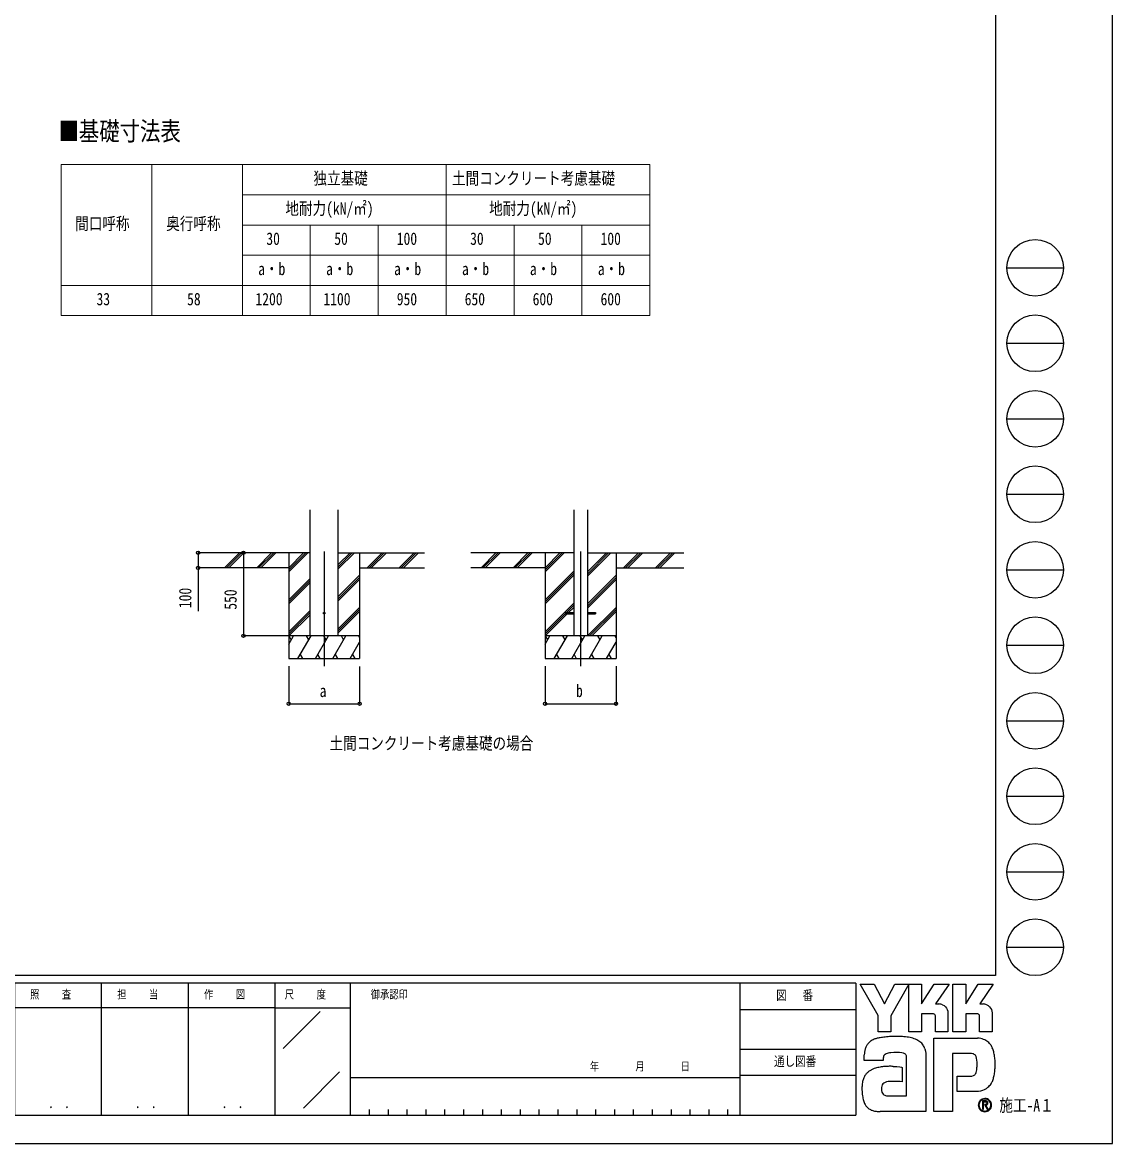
# Model space of a CAD drawing. Units: millimetres, scale not verified. Extents: x -10512 to 10512, y -7425 to 7425.
# Drawn here: x 3291 to 10512, y -7425 to 0 of the extents above; entities that cross this region are included whole.
import ezdxf
from ezdxf.enums import TextEntityAlignment as Align

# ---------------------------------------------------------------- set-up
doc = ezdxf.new("R2010")
doc.units = ezdxf.units.MM
doc.header["$LTSCALE"] = 30
doc.layers.add('0-1_TABLE1', color=7, linetype='Continuous', lineweight=18)
for name, color, linetype in [('0-2_USER1', 3, 'Continuous'), ('0-3_YKK_12', 2, 'Continuous'), ('0-4_YKK_13', 4, 'Continuous'), ('0-5_YKK_A1', 4, 'Continuous'), ('0-6_YKK_D', 6, 'Continuous'), ('0-7_YKK_ZWAK', 7, 'Continuous')]:
    doc.layers.add(name, color=color, linetype=linetype)
doc.styles.add('ＭＳ ゴシック', font='')
doc.styles.get('ＭＳ ゴシック').set_extended_font_data('MS Gothic')

msp = doc.modelspace()

# ---------------------------------------------------------------- linework, layer by layer
at = {"layer": '0-1_TABLE1'}
for p, q in [((3547.55, -941.83), (7447.55, -941.83)), ((3547.55, -941.83), (3547.55, -1941.83)), ((4147.55, -941.83), (4147.55, -1941.83)), ((4747.55, -941.83), (4747.55, -1941.83)), ((6097.55, -941.83), (6097.55, -1941.83)), ((4747.55, -1141.83), (7447.55, -1141.83)), ((4747.55, -1341.83), (7447.55, -1341.83)), ((5197.55, -1341.83), (5197.55, -1941.83)), ((5647.55, -1341.83), (5647.55, -1941.83)), ((6547.55, -1341.83), (6547.55, -1941.83)), ((6997.55, -1341.83), (6997.55, -1941.83)), ((4747.55, -1541.83), (7447.55, -1541.83)), ((3547.55, -1741.83), (7447.55, -1741.83)), ((3547.55, -1941.83), (7447.55, -1941.83))]:
    msp.add_line(p, q, dxfattribs=at)
msp.add_lwpolyline([(7447.55, -941.83), (7447.55, -1341.83), (7447.55, -1941.83)], dxfattribs=at)
at = {"layer": '0-3_YKK_12'}
for p, q in [((5289.55, -3503.29), (5289.55, -4262.5)), ((6988.01, -3503.29), (6988.01, -4262.5))]:
    msp.add_line(p, q, dxfattribs=at)
at = {"layer": '0-4_YKK_13'}
msp.add_circle((5289.55, -3912.5), 5, dxfattribs=at)
at = {"layer": '0-5_YKK_A1'}
for p, q in [((5195.8, -4062.5), (5195.8, -3227.15)), ((5383.3, -4062.5), (5383.3, -3227.15)), ((6942.81, -3227.15), (6942.81, -4062.5)), ((7033.21, -3227.15), (7033.21, -4062.5)), ((5195.8, -3512.5), (4563.6, -3512.5)), ((4630.29, -3611.1), (4728.88, -3512.5)), ((4643.02, -3612.5), (4743.02, -3512.5)), ((4657.17, -3612.5), (4757.17, -3512.5)), ((4842.42, -3611.1), (4941.01, -3512.5)), ((4855.16, -3612.5), (4955.16, -3512.5)), ((4869.3, -3612.5), (4969.3, -3512.5)), ((5054.55, -3512.5), (5054.55, -4212.5)), ((5054.55, -3639.38), (5181.43, -3512.5)), ((5054.55, -3625.24), (5167.29, -3512.5)), ((5054.55, -3611.1), (5153.15, -3512.5)), ((5383.3, -3619), (5489.8, -3512.5)), ((5383.3, -3604.86), (5475.66, -3512.5)), ((5383.3, -3590.71), (5461.51, -3512.5)), ((5383.3, -3512.5), (5955.17, -3512.5)), ((5524.55, -3512.5), (5524.55, -4212.5)), ((5573.65, -3612.5), (5673.65, -3512.5)), ((5587.79, -3612.5), (5687.79, -3512.5)), ((5601.93, -3612.5), (5701.93, -3512.5)), ((5785.78, -3612.5), (5885.78, -3512.5)), ((5799.92, -3612.5), (5899.92, -3512.5)), ((5814.06, -3612.5), (5914.06, -3512.5)), ((6942.81, -3512.5), (6262.06, -3512.5)), ((6328.74, -3611.1), (6427.34, -3512.5)), ((6341.48, -3612.5), (6441.48, -3512.5)), ((6355.63, -3612.5), (6455.63, -3512.5)), ((6540.88, -3611.1), (6639.47, -3512.5)), ((6553.62, -3612.5), (6653.62, -3512.5)), ((6567.76, -3612.5), (6667.76, -3512.5)), ((6753.01, -3512.5), (6753.01, -4212.5)), ((6753.01, -3639.38), (6879.89, -3512.5)), ((6753.01, -3625.24), (6865.75, -3512.5)), ((6753.01, -3611.1), (6851.61, -3512.5)), ((7033.21, -3667.55), (7188.26, -3512.5)), ((7033.21, -3653.41), (7174.12, -3512.5)), ((7033.21, -3639.26), (7159.97, -3512.5)), ((7033.21, -3512.5), (7671.21, -3512.5)), ((7223.01, -3512.5), (7223.01, -4212.5)), ((7272.11, -3612.5), (7372.11, -3512.5)), ((7286.25, -3612.5), (7386.25, -3512.5)), ((7300.39, -3612.5), (7400.39, -3512.5)), ((7484.24, -3612.5), (7584.24, -3512.5)), ((7498.38, -3612.5), (7598.38, -3512.5)), ((7512.52, -3612.5), (7612.52, -3512.5)), ((5054.55, -3612.5), (4563.6, -3612.5)), ((5524.55, -3612.5), (5955.17, -3612.5)), ((6753.01, -3612.5), (6262.06, -3612.5)), ((6753.01, -3823.23), (6942.81, -3633.43)), ((7223.01, -3612.5), (7671.21, -3612.5)), ((5054.55, -3823.23), (5195.8, -3681.98)), ((5054.55, -3837.37), (5195.8, -3696.12)), ((5054.55, -3851.51), (5195.8, -3710.26)), ((5383.3, -3802.84), (5524.55, -3661.6)), ((5383.3, -3816.99), (5524.55, -3675.74)), ((5383.3, -3831.13), (5524.55, -3689.88)), ((6753.01, -3837.37), (6942.81, -3647.57)), ((6753.01, -3851.51), (6942.81, -3661.71)), ((7033.21, -3851.39), (7223.01, -3661.6)), ((7033.21, -3865.54), (7223.01, -3675.74)), ((7033.21, -3879.68), (7223.01, -3689.88)), ((6753.01, -4035.36), (6942.81, -3845.56)), ((6894.51, -3908), (6942.81, -3859.7)), ((5054.55, -4035.36), (5195.8, -3894.11)), ((5054.55, -4049.5), (5195.8, -3908.25)), ((5055.69, -4062.5), (5195.8, -3922.39)), ((5383.3, -4014.98), (5524.55, -3873.73)), ((5383.3, -4029.12), (5524.55, -3887.87)), ((5383.3, -4043.26), (5524.55, -3902.01)), ((6753.01, -4049.5), (6888.01, -3914.5)), ((6754.15, -4062.5), (6899.65, -3917)), ((6888.01, -3908), (6888.01, -3917)), ((6888.01, -3908), (6942.81, -3908)), ((6888.01, -3917), (6942.81, -3917)), ((6908.65, -3908), (6942.81, -3873.84)), ((7033.21, -3908), (7088.01, -3908)), ((7033.21, -3917), (7088.01, -3917)), ((7034.23, -4062.5), (7223.01, -3873.73)), ((7048.38, -4062.5), (7223.01, -3887.87)), ((7062.52, -4062.5), (7223.01, -3902.01)), ((7088.01, -3908), (7088.01, -3917)), ((5524.55, -4062.5), (5054.55, -4062.5)), ((5054.55, -4118.67), (5086.98, -4062.5)), ((5071.98, -4088.48), (5056.98, -4062.5)), ((5115.85, -4212.5), (5202.45, -4062.5)), ((5187.45, -4088.48), (5172.45, -4062.5)), ((5231.32, -4212.5), (5317.92, -4062.5)), ((5302.92, -4088.48), (5287.92, -4062.5)), ((5346.79, -4212.5), (5433.39, -4062.5)), ((5418.39, -4088.48), (5403.39, -4062.5)), ((5524.55, -4072.36), (5518.86, -4062.5)), ((7223.01, -4062.5), (6753.01, -4062.5)), ((6753.01, -4118.67), (6785.44, -4062.5)), ((6770.44, -4088.48), (6755.43, -4062.5)), ((6814.3, -4212.5), (6900.91, -4062.5)), ((6885.91, -4088.48), (6870.91, -4062.5)), ((6929.78, -4212.5), (7016.38, -4062.5)), ((7001.38, -4088.48), (6986.37, -4062.5)), ((7045.24, -4212.5), (7131.85, -4062.5)), ((7116.85, -4088.48), (7101.85, -4062.5)), ((7223.01, -4072.36), (7217.32, -4062.5)), ((5462.26, -4212.5), (5524.55, -4104.61)), ((7160.72, -4212.5), (7223.01, -4104.61)), ((5054.55, -4212.5), (5524.55, -4212.5)), ((5130.84, -4186.52), (5145.84, -4212.5)), ((5246.31, -4186.52), (5261.31, -4212.5)), ((5361.79, -4186.52), (5376.79, -4212.5)), ((5477.26, -4186.52), (5492.25, -4212.5)), ((6753.01, -4212.5), (7223.01, -4212.5)), ((6829.3, -4186.52), (6844.3, -4212.5)), ((6944.77, -4186.52), (6959.77, -4212.5)), ((7060.24, -4186.52), (7075.24, -4212.5)), ((7175.71, -4186.52), (7190.71, -4212.5))]:
    msp.add_line(p, q, dxfattribs=at)
at = {"layer": '0-6_YKK_D'}
for p, q in [((4562.6, -3512.5), (4453.55, -3512.5)), ((4788.49, -3512.5), (4753.55, -3512.5)), ((4754.55, -3512.5), (4754.55, -4062.5)), ((4562.6, -3612.5), (4453.55, -3612.5)), ((5053.55, -4062.5), (4753.55, -4062.5)), ((5054.55, -4262.5), (5054.55, -4513.5)), ((5524.55, -4266.57), (5524.55, -4513.5)), ((6753.01, -4262.5), (6753.01, -4513.5)), ((7223.01, -4262.5), (7223.01, -4513.5)), ((5054.55, -4512.5), (5524.55, -4512.5)), ((6753.01, -4512.5), (7223.01, -4512.5))]:
    msp.add_line(p, q, dxfattribs=at)
msp.add_lwpolyline([(4454.55, -3512.5), (4454.55, -3612.5), (4454.55, -3899)], dxfattribs=at)
for centre in [(4454.55, -3512.5), (4754.55, -3512.5), (4454.55, -3612.5), (4754.55, -4062.5), (5054.55, -4512.5), (5524.55, -4512.5), (6753.01, -4512.5), (7223.01, -4512.5)]:
    msp.add_circle(centre, 10.62, dxfattribs=at)
at = {"layer": '0-7_YKK_ZWAK'}
for p, q in [((9737.55, 6937.5), (9737.55, -6312.5)), ((9812.55, -1625), (10187.55, -1625)), ((9812.55, -2125), (10187.55, -2125)), ((9812.55, -2625), (10187.55, -2625)), ((9812.55, -3125), (10187.55, -3125)), ((9812.55, -3625), (10187.55, -3625)), ((9812.55, -4125), (10187.55, -4125)), ((9812.55, -4625), (10187.55, -4625)), ((9812.55, -5125), (10187.55, -5125)), ((9812.55, -5625), (10187.55, -5625)), ((9812.55, -6125), (10187.55, -6125)), ((9737.55, -6312.5), (-9762.45, -6312.5)), ((3812.55, -6362.5), (3812.55, -7237.5)), ((4387.55, -6362.5), (4387.55, -7237.5)), ((4962.55, -6362.5), (4962.55, -7237.5)), ((5462.55, -6362.5), (4962.55, -6362.5)), ((8043.8, -6362.5), (5462.55, -6362.5)), ((5462.55, -6362.5), (5462.55, -7237.5)), ((8043.8, -6362.5), (8043.8, -7237.5)), ((8812.55, -6362.5), (8043.8, -6362.5)), ((8812.55, -6362.5), (8812.55, -7237.5)), ((4962.55, -6525), (3237.55, -6525)), ((4962.55, -6525), (5462.55, -6525)), ((5017.76, -6795.73), (5262.59, -6550.9)), ((8043.8, -6537.5), (8812.55, -6537.5)), ((8043.8, -6800), (8812.55, -6800)), ((5151.68, -7189.97), (5392.23, -6949.42)), ((8812.55, -6975), (8043.8, -6975)), ((5462.55, -6987.5), (8043.8, -6987.5)), ((5587.55, -7200), (5587.55, -7237.5)), ((5712.55, -7200), (5712.55, -7237.5)), ((5837.55, -7200), (5837.55, -7237.5)), ((5962.55, -7200), (5962.55, -7237.5)), ((6087.55, -7200), (6087.55, -7237.5)), ((6212.55, -7200), (6212.55, -7237.5)), ((6337.55, -7200), (6337.55, -7237.5)), ((6462.55, -7200), (6462.55, -7237.5)), ((6587.55, -7200), (6587.55, -7237.5)), ((6712.55, -7200), (6712.55, -7237.5)), ((6837.55, -7200), (6837.55, -7237.5)), ((6962.55, -7200), (6962.55, -7237.5)), ((7087.55, -7200), (7087.55, -7237.5)), ((7212.55, -7200), (7212.55, -7237.5)), ((7337.55, -7200), (7337.55, -7237.5)), ((7462.55, -7200), (7462.55, -7237.5)), ((7587.55, -7200), (7587.55, -7237.5)), ((7712.55, -7200), (7712.55, -7237.5)), ((7837.55, -7200), (7837.55, -7237.5)), ((7962.55, -7200), (7962.55, -7237.5)), ((9697.91, -7139.3), (9697.91, -7139.3)), ((3237.55, -7237.5), (4962.55, -7237.5)), ((4962.55, -7237.5), (5462.55, -7237.5)), ((5462.55, -7237.5), (8043.8, -7237.5)), ((8043.8, -7237.5), (8812.55, -7237.5)), ((9666.68, -7209.95), (9666.68, -7209.95))]:
    msp.add_line(p, q, dxfattribs=at)
for points in [[(-10512.5, -7425), (10512.5, -7425), (10512.5, 7425), (-10512.5, 7425)], [(8840.05, -6370), (8932.08, -6370), (9001.18, -6500.25), (9070.1, -6370), (9162.19, -6370), (9044.18, -6579.98), (9044.18, -6685.33), (8960.24, -6685.33), (8960.24, -6577.14)]]:
    msp.add_lwpolyline(points, close=True, dxfattribs=at)
for points in [[(4962.55, -6362.5), (3237.55, -6362.5), (3237.55, -7237.5)], [(9326.37, -6566.52), (9246.92, -6566.52), (9246.92, -6685.24), (9162.29, -6685.24), (9162.29, -6370), (9246.92, -6370), (9246.92, -6498.96), (9330.17, -6370), (9429.6, -6370), (9340.4, -6500.53), (9343.56, -6500.53), (9347.05, -6500.53), (9350.63, -6500.53), (9354.08, -6500.53), (9357.16, -6500.53), (9359.65, -6500.53), (9361.31, -6500.53), (9361.92, -6500.53)], [(9618.78, -6566.52), (9539.42, -6566.52), (9539.42, -6685.33), (9454.74, -6685.33), (9454.74, -6370), (9539.42, -6370), (9539.42, -6498.96), (9622.58, -6370), (9722.01, -6370), (9632.81, -6500.53), (9636, -6500.53), (9639.51, -6500.53), (9643.09, -6500.53), (9646.53, -6500.53), (9649.6, -6500.53), (9652.08, -6500.53), (9653.73, -6500.53), (9654.33, -6500.53)], [(9386.26, -6505.53), (9396.37, -6511.31), (9404.93, -6518.83), (9411.81, -6527.8), (9416.89, -6537.87), (9420.03, -6548.74), (9421.1, -6560.09), (9421.1, -6685.55), (9338.53, -6685.55), (9338.53, -6578.52)], [(9678.7, -6505.53), (9688.84, -6511.31), (9697.44, -6518.83), (9704.35, -6527.8), (9709.46, -6537.87), (9712.62, -6548.74), (9713.7, -6560.09), (9713.7, -6685.33), (9630.93, -6685.33), (9630.93, -6578.52)], [(9572.17, -6828.77), (9452.98, -6828.77), (9452.98, -7212.5), (9328.08, -7212.5), (9328.08, -6726.98), (9618.38, -6726.98)], [(9011.99, -6830.78), (9006.18, -6834.05), (9001.65, -6838.04), (8998.22, -6842.71), (8995.73, -6847.99), (8994.01, -6853.83), (8992.9, -6860.17), (8992.23, -6866.97), (8991.82, -6874.17), (8866.86, -6874.47), (8867.23, -6857.38), (8867.92, -6838.18)], [(9269.27, -6797.91), (9272.82, -6812.25), (9274.83, -6827.61), (9275.46, -6843.97), (9275.46, -7212.5), (8973.88, -7212.5)], [(9059.87, -6913.82), (9083.52, -6915.38), (9102.11, -6917.46), (9114.28, -6919.42), (9118.63, -6920.58), (9118.63, -7016.18), (9104.81, -7014.72), (9089.64, -7013.9), (9074.12, -7013.58), (9059.22, -7013.63), (9045.92, -7013.91), (9035.21, -7014.27), (9028.06, -7014.59), (9025.46, -7014.73), (9014.66, -7016.71), (9005.34, -7019.8), (8997.51, -7024.03), (8991.17, -7029.42), (8986.32, -7035.99), (8982.96, -7043.76), (8981.09, -7052.75), (8980.71, -7062.98), (8981.91, -7074.22), (8984.29, -7083.52), (8987.73, -7091.04), (8992.07, -7096.97), (8997.15, -7101.49), (9002.83, -7104.76), (9008.97, -7106.98), (9015.4, -7108.31), (9148.16, -7108.31), (9148.16, -6862.68), (9148.19, -6857.81), (9147.94, -6853.05), (9147.32, -6848.47), (9146.25, -6844.12), (9144.66, -6840.06), (9142.46, -6836.37), (9139.59, -6833.1), (9135.97, -6830.31)], [(9135.97, -6830.31), (9128.18, -6827.25), (9115.73, -6824.67), (9099.85, -6822.75), (9081.77, -6821.74), (9062.71, -6821.82), (9043.91, -6823.21)], [(9696.78, -6761.28), (9704.93, -6771.56), (9711.03, -6781.52), (9715.29, -6790.54)], [(9614.57, -6902.49), (9614.41, -6886.58), (9613.65, -6872.24), (9611.86, -6859.66), (9608.59, -6848.98)], [(9686.41, -7052.43), (9674.87, -7061.39), (9662.86, -7068.44), (9650.46, -7073.7), (9637.75, -7077.3), (9624.84, -7079.36), (9611.8, -7080.02), (9483.4, -7080.02), (9483.4, -6979.16), (9555.8, -6979.16), (9569.15, -6978.97), (9580.89, -6977.83), (9590.97, -6974.88)], [(9686.52, -7156.49), (9686.45, -7155.03), (9686.27, -7153.62), (9685.97, -7152.26), (9685.55, -7150.97), (9685.01, -7149.75), (9684.35, -7148.59), (9683.58, -7147.52), (9682.7, -7146.53), (9681.54, -7145.51), (9680.26, -7144.62), (9678.85, -7143.86), (9677.33, -7143.23), (9675.7, -7142.74), (9673.96, -7142.39), (9672.12, -7142.18), (9670.19, -7142.11), (9651.25, -7142.11), (9651.25, -7197.85), (9656.97, -7197.85), (9656.97, -7147.79), (9670.19, -7147.79), (9671.56, -7147.84), (9672.84, -7147.97), (9674.04, -7148.19), (9675.16, -7148.5), (9676.18, -7148.89), (9677.11, -7149.36), (9677.94, -7149.92), (9678.66, -7150.56)], [(9680.9, -7156.49), (9680.55, -7159.17), (9679.59, -7161.28), (9678.15, -7162.89), (9676.37, -7164.06), (9674.36, -7164.86), (9672.26, -7165.35), (9670.21, -7165.6), (9668.32, -7165.67), (9663.36, -7165.67), (9665.86, -7169.92), (9682.23, -7198.04), (9688.78, -7198.04), (9673, -7170.98), (9674.48, -7170.68), (9675.89, -7170.31), (9677.23, -7169.86), (9678.49, -7169.33), (9679.67, -7168.72), (9680.77, -7168.04), (9681.78, -7167.28), (9682.7, -7166.44)]]:
    msp.add_lwpolyline(points, dxfattribs=at)
for centre in [(10000.05, -1625), (10000.05, -2125), (10000.05, -2625), (10000.05, -3125), (10000.05, -3625), (10000.05, -4125), (10000.05, -4625), (10000.05, -5125), (10000.05, -5625), (10000.05, -6125)]:
    msp.add_circle(centre, 187.5, dxfattribs=at)
for centre, radius, start, end in [((9362.04, -6562.97), 62.44, 78.26798, 90.11215), ((9362.93, -6558.43), 57.81, 66.19963, 78.22058), ((9654.45, -6563.08), 62.55, 78.27851, 90.10826), ((9655.31, -6558.7), 58.09, 66.2483, 78.23226), ((9326.81, -6578.23), 11.72, 358.57817, 92.1683), ((9619.27, -6578.18), 11.67, 358.29941, 92.43455), ((8962.33, -6820.02), 90.45, 122.60463, 137.83438), ((8974.29, -6839.36), 113.2, 108.37421, 122.42809), ((8993.23, -6906.73), 183.13, 100.93159, 107.35499), ((9055.13, -7207.04), 489.75, 97.86054, 101.37938), ((9084.19, -7408.95), 693.73, 94.90201, 97.9576), ((9086.17, -7425.11), 710, 91.6169, 94.94971), ((9083.42, -7310.15), 595.01, 87.51794, 91.66439), ((9091.15, -7144.44), 429.12, 81.92631, 87.59083), ((9113.97, -6988.08), 271.1, 73.67137, 82.05943), ((9147.82, -6874.79), 152.88, 60.60528, 73.9085), ((9161.67, -6847.16), 122.01, 52.17347, 59.90542), ((9174.06, -6831.12), 101.74, 43.55042, 52.14561), ((9613.64, -6860.53), 133.64, 78.73198, 87.96551), ((9617.56, -6840.49), 113.22, 69.03034, 78.69541), ((9621.21, -6830.75), 102.82, 59.39484, 68.9885), ((9622.9, -6827.78), 99.4, 50.3012, 59.3616), ((9622.28, -6828.48), 100.33, 42.05209, 50.28551), ((9094.51, -6851.15), 226.96, 171.55622, 176.72493), ((9017.6, -6839.67), 149.2, 163.48385, 171.57982), ((8979.01, -6828.22), 108.95, 152.2125, 163.4865), ((8962.34, -6819.6), 90.18, 138.03852, 152.12015), ((9044.98, -6909.07), 84.96, 102.4979, 112.84632), ((9061.41, -6979.98), 157.75, 96.37207, 102.75341), ((9180.89, -6824.52), 92.24, 34.48659, 43.50182), ((9180.94, -6824.38), 92.12, 25.58915, 34.43128), ((9172.74, -6828.22), 101.17, 17.43089, 25.54591), ((9572.85, -6890.03), 61.26, 77.94572, 90.63794), ((9578.18, -6865.04), 35.72, 60.20991, 77.92418), ((9572.73, -6857.03), 157.3, 14.76267, 25.00486), ((9476.25, -6883.32), 257.3, 7.9139, 14.95041), ((9581.63, -6858.55), 28.37, 39.8078, 59.75378), ((9576.78, -6862.26), 34.47, 22.65544, 39.38165), ((9330.51, -6903.94), 284.06, 355.2339, 0.29193), ((9379.89, -6897.34), 354.67, 2.54376, 8.01251), ((9324.66, -6900.24), 409.98, 357.76419, 2.60674), ((8962.32, -7031.67), 106.37, 142.04688, 153.80771), ((8958.69, -7029.07), 101.91, 130.60221, 141.94427), ((8964.69, -7036.28), 111.29, 120.60724, 130.53081), ((8976.54, -7056.43), 134.67, 112.58838, 120.58162), ((8992.48, -7094.75), 176.17, 106.61303, 112.59024), ((9017.56, -7179.03), 264.11, 99.87193, 106.59825), ((9031.61, -7258.18), 344.49, 94.78469, 99.91711), ((9038.45, -7336.93), 423.53, 90.80099, 94.81812), ((9039.49, -7395.56), 482.18, 87.57779, 90.82714), ((9579.3, -6948.57), 28.78, 293.91672, 314.09376), ((9575.37, -6945.11), 34, 314.78099, 333.92928), ((9550.12, -6932.85), 62.07, 334.00676, 347.34989), ((9481.24, -6916.9), 132.77, 347.14308, 355.40008), ((9422.87, -6911.98), 311.04, 347.15166, 352.97565), ((9340.42, -6901.25), 394.19, 352.8937, 357.82206), ((9095.33, -7058.72), 243.22, 174.55588, 182.47272), ((9022.45, -7051.74), 170.01, 164.97537, 174.56739), ((8981.14, -7040.72), 127.26, 153.89178, 164.94341), ((9603.07, -6958.47), 125.59, 311.57033, 318.66243), ((9588.53, -6945.72), 144.93, 318.67367, 325.29112), ((9625.9, -6973.56), 98.37, 326.23251, 339.61931), ((9533.51, -6937.79), 197.44, 339.22498, 347.31457), ((9231.24, -7056.58), 379.12, 181.90948, 187.89042), ((9071.73, -7079.01), 218.04, 187.80471, 196.36971), ((9666.75, -7170.47), 44.1, 90.09157, 179.92363), ((9666.75, -7170.39), 44.02, 44.93442, 90.08536), ((8987.51, -7103.89), 130.22, 196.3102, 208.20993), ((8950.84, -7123.41), 88.68, 208.29777, 223.35561), ((8942.57, -7130.69), 77.67, 223.64205, 239.63663), ((8949.43, -7118.2), 91.91, 239.8785, 253.65355), ((9666.49, -7170.52), 43.83, 179.86065, 225.14399), ((9666.48, -7170.33), 39.22, 134.8007, 180.12175), ((9666.32, -7170.58), 39.06, 179.75513, 225.29722), ((9666.7, -7170.53), 43.98, 224.94536, 269.98445), ((9666.59, -7170.11), 39.14, 89.86602, 135.149), ((9666.61, -7170.94), 39.01, 224.62822, 270.10973), ((9666.76, -7170.41), 39.44, 45.03108, 90.11509), ((9666.62, -7170.35), 39.6, 270.09072, 359.90926), ((9666.69, -7170.31), 44.2, 269.98802, 314.93777), ((9672.52, -7156.26), 8.38, 358.3894, 42.86139), ((9672.69, -7156.89), 13.84, 316.37674, 1.6565), ((9666.79, -7170.42), 39.43, 0.00643, 45.07115), ((9667.1, -7170.25), 43.68, 359.78949, 45.13288), ((9666.99, -7170.6), 43.78, 314.92572, 0.23508), ((8962, -7075.02), 136.89, 253.69102, 263.74909), ((8972.65, -6980.24), 232.26, 263.68487, 270.30455)]:
    msp.add_arc(centre, radius, start, end, dxfattribs=at)

# ---------------------------------------------------------------- texts
at = {"layer": '0-1_TABLE1', "style": 'ＭＳ ゴシック', "width": 0.8}
for s, p in [('独立基礎', (5218.55, -1098.08)), ('土間コンクリート考慮基礎', (6136.55, -1098.08)), ('地耐力(kN/㎡)', (5032.55, -1298.08)), ('地耐力(kN/㎡)', (6382.55, -1298.08)), ('間口呼称', (3640.55, -1398.08)), ('奥行呼称', (4243.55, -1398.08)), ('30', (4906.55, -1498.08)), ('50', (5356.55, -1498.08)), ('100', (5770.55, -1498.08)), ('30', (6256.55, -1498.08)), ('50', (6706.55, -1498.08)), ('100', (7120.55, -1498.08)), ('a・b', (4852.55, -1698.08)), ('a・b', (5302.55, -1698.08)), ('a・b', (5752.55, -1698.08)), ('a・b', (6202.55, -1698.08)), ('a・b', (6652.55, -1698.08)), ('a・b', (7102.55, -1698.08)), ('33', (3781.55, -1898.08)), ('58', (4381.55, -1898.08)), ('1200', (4834.55, -1898.08)), ('1100', (5284.55, -1898.08)), ('950', (5770.55, -1898.08)), ('650', (6220.55, -1898.08)), ('600', (6670.55, -1898.08)), ('600', (7120.55, -1898.08))]:
    msp.add_text(s, height=82.48, dxfattribs=at).set_placement(p, align=Align.BOTTOM_LEFT)
at = {"layer": '0-2_USER1', "style": 'ＭＳ ゴシック', "width": 0.8}
for s, height, p in [('■基礎寸法表', 123.8, (3529.54, -819.19)), ('土間コンクリート考慮基礎の場合', 82.48, (5324.98, -4840))]:
    msp.add_text(s, height=height, dxfattribs=at).set_placement(p, align=Align.BOTTOM_LEFT)
at = {"layer": '0-6_YKK_D', "style": 'ＭＳ ゴシック', "width": 0.8}
for s, p in [('100', (4434.55, -3879)), ('550', (4734.55, -3889.5))]:
    msp.add_text(s, height=82.48, rotation=90, dxfattribs=at).set_placement(p, align=Align.BOTTOM_LEFT)
for s, p in [('a', (5259.55, -4492.5)), ('b', (6958.01, -4492.5))]:
    msp.add_text(s, height=82.48, dxfattribs=at).set_placement(p, align=Align.BOTTOM_LEFT)
at = {"layer": '0-7_YKK_ZWAK', "style": 'ＭＳ ゴシック', "width": 0.8}
for s, height, p in [('照     査', 54.99, (3341.05, -6481.25)), ('担     当', 54.99, (3918.05, -6481.25)), ('作     図', 54.99, (4493.05, -6481.25)), ('尺     度', 54.99, (5028.55, -6481.25)), ('御承認印', 54.99, (5597.85, -6481.25)), ('図\u3000 番', 64.15, (8283.51, -6493.75)), ('年        月        日', 54.99, (7049.77, -6958.04)), ('通し図番', 64.15, (8269.51, -6931.25)), ('施工-A１', 82.48, (9762.55, -7237.5)), ('． ．', 64.79, (3462.5, -7210.88)), ('． ．', 64.79, (4037.5, -7210.88)), ('． ．', 64.79, (4612.5, -7210.88))]:
    msp.add_text(s, height=height, dxfattribs=at).set_placement(p, align=Align.BOTTOM_LEFT)

doc.saveas('drawing.dxf')
